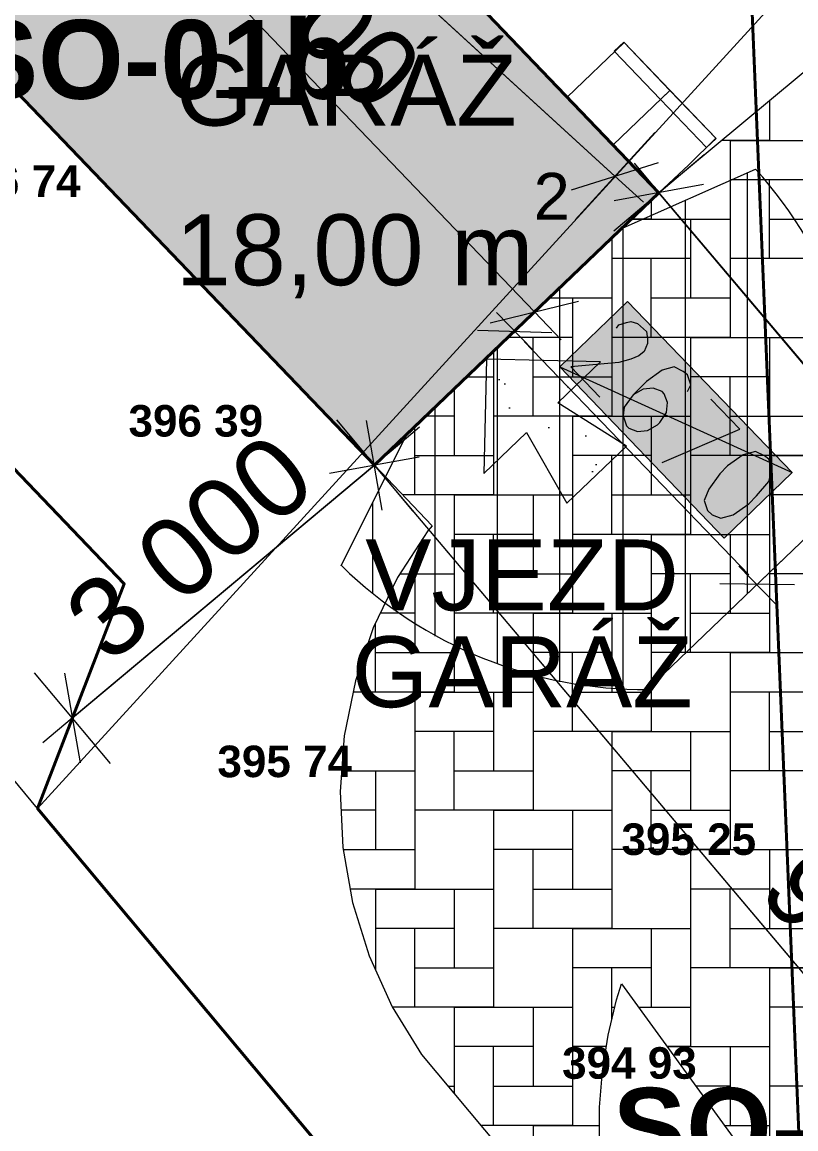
# Model space of a CAD drawing. Header units: millimetres. Extents: x 406050 to 619663, y -271768 to -128786.
# Drawn here: x 504614 to 510506, y -207315 to -198889 of the extents above; entities that cross this region are included whole.
import ezdxf

# ---------------------------------------------------------------- set-up
doc = ezdxf.new("R2010")
doc.units = ezdxf.units.MM
doc.header["$MEASUREMENT"] = 0
doc.set_wipeout_variables(frame=1)
doc.linetypes.add('Wipeout_Contour', pattern=[1000, 0, -1000])
for name, color, linetype in [('BT_hranice_parcel', 7, 'Continuous'), ('BT_text_parcel', 7, 'Continuous'), ('Situace - koordinační', 7, 'Continuous'), ('Výplně – Řezové', 7, 'Continuous')]:
    doc.layers.add(name, color=color, linetype=linetype)
doc.styles.add('GENEROVANÝ_STYL_1', font='Arial.ttf')
doc.styles.add('GENEROVANÝ_STYL_2', font='Arial Bold.ttf')
doc.linetypes.add('Oplocení', pattern='A,0,[5,C.3. Koordinacni situace1.Shx,S=11.904762,R=0,X=0,Y=0],-1500,0', length=1500)
doc.linetypes.add('Vodovod - Podzemní', pattern='A,0,[3,C.3. Koordinacni situace1.Shx,S=59.52381,R=0,X=0,Y=0],-8250,0', length=8250)
doc.dimstyles.new('GENEROVANÝ_STYL__1', dxfattribs={"dimtxt": 600, "dimasz": 456, "dimexe": 0.18, "dimexo": 0.0625, "dimgap": 0, "dimtad": 1, "dimdec": 0, "dimzin": 0, "dimdsep": 46, "dimtxsty": 'GENEROVANÝ_STYL_1', "dimblk": 'ARROWHEAD_2', "dimblk1": 'ARROWHEAD_2', "dimblk2": 'ARROWHEAD_2', "dimcen": 0.09, "dimse1": 1, "dimse2": 1, "dimclrd": 7, "dimclre": 7, "dimclrt": 7, "dimazin": 0, "dimtfac": 1, "dimtdec": 4, "dimtmove": 2, "dimatfit": 3, "dimfxl": 1, "dimtolj": 1, "dimtzin": 0, "dimarcsym": 0})
doc.dimstyles.new('GENEROVANÝ_STYL__2', dxfattribs={"dimtxt": 600, "dimasz": 456, "dimexe": 0.18, "dimexo": 0.0625, "dimgap": 0, "dimtad": 1, "dimdec": 0, "dimzin": 0, "dimdsep": 46, "dimtxsty": 'GENEROVANÝ_STYL_1', "dimblk": 'ARROWHEAD_2', "dimblk1": 'ARROWHEAD_2', "dimblk2": 'ARROWHEAD_2', "dimcen": 0.09, "dimse1": 1, "dimse2": 1, "dimclrd": 7, "dimclre": 7, "dimclrt": 7, "dimazin": 0, "dimtfac": 1, "dimtdec": 4, "dimtmove": 0, "dimatfit": 3, "dimfxl": 1, "dimtolj": 1, "dimtzin": 0, "dimarcsym": 0})
doc.dimstyles.new('GENEROVANÝ_STYL__4', dxfattribs={"dimtxt": 600, "dimasz": 456, "dimexe": 0.18, "dimexo": 0.0625, "dimgap": 0, "dimtad": 1, "dimdec": 0, "dimzin": 0, "dimdsep": 46, "dimtxsty": 'GENEROVANÝ_STYL_1', "dimblk": 'ARROWHEAD_2', "dimblk1": 'ARROWHEAD_2', "dimblk2": 'ARROWHEAD_2', "dimcen": 0.09, "dimse1": 1, "dimse2": 1, "dimclrd": 124, "dimclre": 124, "dimclrt": 124, "dimazin": 0, "dimtfac": 1, "dimtdec": 4, "dimtmove": 0, "dimatfit": 3, "dimfxl": 1, "dimtolj": 1, "dimtzin": 0, "dimarcsym": 0})

# ---------------------------------------------------------------- blocks, each defined once
blk = doc.blocks.new('*X11')
at = {"layer": 'Situace - koordinační', "color": 253, "linetype": 'Continuous', "lineweight": 13, "true_color": 0xa8a8a8}
for p, q in [((510302.4, -199489.2), (510304.5, -199489.2)), ((510304.5, -199487.5), (510304.5, -199789.2)), ((510304.5, -199789.2), (509941.6, -199789.2)), ((510004.5, -199789.2), (510904.5, -199789.2)), ((510004.5, -199789.2), (510004.5, -200689.2)), ((510604.5, -200089.2), (510004.5, -200089.2)), ((510304.5, -200689.2), (510304.5, -200089.2)), ((509404.5, -200243.2), (509404.5, -200389.2)), ((509252.2, -200389.2), (510004.5, -200389.2)), ((509404.5, -200389.2), (509252.2, -200389.2)), ((509704.5, -200389.2), (509704.5, -200989.2)), ((510004.5, -200389.2), (510004.5, -201289.2)), ((510304.5, -200389.2), (510904.5, -200389.2)), ((509104.5, -200530.8), (509104.5, -201289.2)), ((509704.5, -200689.2), (509104.5, -200689.2)), ((509404.5, -201289.2), (509404.5, -200689.2)), ((510904.5, -200689.2), (510004.5, -200689.2)), ((508626.2, -200989.2), (509104.5, -200989.2)), ((508804.5, -200989.2), (508804.5, -201589.2)), ((509104.5, -200989.2), (509104.5, -201889.2)), ((509404.5, -200989.2), (510004.5, -200989.2)), ((508804.5, -201289.2), (508313.1, -201289.2)), ((508504.5, -201889.2), (508504.5, -201289.2)), ((510004.5, -201289.2), (509104.5, -201289.2)), ((509704.5, -201289.2), (510604.5, -201289.2)), ((509704.5, -201289.2), (509704.5, -202189.2)), ((510304.5, -201289.2), (510304.5, -201889.2)), ((508204.5, -201393.3), (508204.5, -201889.2)), ((508000.1, -201589.2), (508204.5, -201589.2)), ((508204.5, -201589.2), (508204.5, -202489.2)), ((508504.5, -201589.2), (509104.5, -201589.2)), ((510304.5, -201589.2), (509704.5, -201589.2)), ((510004.5, -202189.2), (510004.5, -201589.2)), ((507904.5, -201680.9), (507904.5, -202189.2)), ((507604.5, -202489.2), (507604.5, -201968.4)), ((507904.5, -201889.2), (507687.1, -201889.2)), ((509104.5, -201889.2), (508204.5, -201889.2)), ((508804.5, -201889.2), (509704.5, -201889.2)), ((508804.5, -201889.2), (508804.5, -202789.2)), ((509404.5, -201889.2), (509404.5, -202489.2)), ((509704.5, -201889.2), (509704.5, -202789.2)), ((510004.5, -201889.2), (510604.5, -201889.2)), ((507604.5, -202189.2), (508204.5, -202189.2)), ((509404.5, -202189.2), (508804.5, -202189.2)), ((509104.5, -202789.2), (509104.5, -202189.2)), ((510604.5, -202189.2), (509704.5, -202189.2)), ((510304.5, -202189.2), (511204.5, -202189.2)), ((510304.5, -202189.2), (510304.5, -203089.2)), ((507304.5, -202255.9), (507304.5, -202271.6)), ((507304.5, -202255.9), (507304.5, -202271.6)), ((508204.5, -202489.2), (507513, -202489.2)), ((507904.5, -202489.2), (508804.5, -202489.2)), ((507904.5, -202489.2), (507904.5, -203389.2)), ((508504.5, -202489.2), (508504.5, -203089.2)), ((508804.5, -202489.2), (508804.5, -203389.2)), ((509104.5, -202489.2), (509704.5, -202489.2)), ((510904.5, -202489.2), (510304.5, -202489.2)), ((508504.5, -202789.2), (507904.5, -202789.2)), ((508204.5, -203389.2), (508204.5, -202789.2)), ((509704.5, -202789.2), (508804.5, -202789.2)), ((509404.5, -202789.2), (510304.5, -202789.2)), ((509404.5, -202789.2), (509404.5, -203689.2)), ((510004.5, -202789.2), (510004.5, -203389.2)), ((510304.5, -202789.2), (510304.5, -203689.2)), ((507491.6, -203089.2), (507904.5, -203089.2)), ((507604.5, -203089.2), (507604.5, -203689.2)), ((507904.5, -203089.2), (507904.5, -203989.2)), ((508204.5, -203089.2), (508804.5, -203089.2)), ((510004.5, -203089.2), (509404.5, -203089.2)), ((509704.5, -203689.2), (509704.5, -203089.2)), ((511204.5, -203089.2), (510304.5, -203089.2)), ((507604.5, -203389.2), (507341.7, -203389.2)), ((508804.5, -203389.2), (507904.5, -203389.2)), ((508504.5, -203389.2), (509404.5, -203389.2)), ((508504.5, -203389.2), (508504.5, -204289.2)), ((509104.5, -203389.2), (509104.5, -203989.2)), ((509404.5, -203389.2), (509404.5, -204289.2)), ((509704.5, -203389.2), (510304.5, -203389.2)), ((507304.5, -203989.2), (507304.5, -203466.2)), ((507304.5, -203689.2), (507904.5, -203689.2)), ((509104.5, -203689.2), (508504.5, -203689.2)), ((508804.5, -204289.2), (508804.5, -203689.2)), ((510304.5, -203689.2), (509404.5, -203689.2)), ((510004.5, -203689.2), (510904.5, -203689.2)), ((510004.5, -203689.2), (510004.5, -204589.2)), ((507904.5, -203989.2), (507134.2, -203989.2)), ((507604.5, -203989.2), (508504.5, -203989.2)), ((507604.5, -203989.2), (507604.5, -204889.2)), ((508204.5, -203989.2), (508204.5, -204589.2)), ((508504.5, -203989.2), (508504.5, -204889.2)), ((508804.5, -203989.2), (509404.5, -203989.2)), ((510604.5, -203989.2), (510004.5, -203989.2)), ((510304.5, -204589.2), (510304.5, -203989.2)), ((508204.5, -204289.2), (507604.5, -204289.2)), ((507904.5, -204889.2), (507904.5, -204289.2)), ((509404.5, -204289.2), (508504.5, -204289.2)), ((509104.5, -204289.2), (510004.5, -204289.2)), ((509104.5, -204289.2), (509104.5, -205189.2)), ((509704.5, -204289.2), (509704.5, -204889.2)), ((510004.5, -204289.2), (510004.5, -205189.2)), ((510304.5, -204289.2), (510904.5, -204289.2)), ((507046.4, -204589.2), (507604.5, -204589.2)), ((507304.5, -204589.2), (507304.5, -205189.2)), ((507604.5, -204589.2), (507604.5, -205489.2)), ((507904.5, -204589.2), (508504.5, -204589.2)), ((509704.5, -204589.2), (509104.5, -204589.2)), ((509404.5, -205189.2), (509404.5, -204589.2)), ((510904.5, -204589.2), (510004.5, -204589.2)), ((507304.5, -204889.2), (507041.7, -204889.2)), ((508504.5, -204889.2), (507604.5, -204889.2)), ((508204.5, -204889.2), (509104.5, -204889.2)), ((508204.5, -204889.2), (508204.5, -205789.2)), ((508804.5, -204889.2), (508804.5, -205489.2)), ((509104.5, -204889.2), (509104.5, -205789.2)), ((509404.5, -204889.2), (510004.5, -204889.2)), ((507058.9, -205189.2), (507604.5, -205189.2)), ((508804.5, -205189.2), (508204.5, -205189.2)), ((508504.5, -205789.2), (508504.5, -205189.2)), ((510004.5, -205189.2), (509104.5, -205189.2)), ((509704.5, -205189.2), (510604.5, -205189.2)), ((509704.5, -205189.2), (509704.5, -206089.2)), ((510304.5, -205189.2), (510304.5, -205789.2)), ((507604.5, -205489.2), (507111.9, -205489.2)), ((507304.5, -205489.2), (508204.5, -205489.2)), ((507304.5, -205489.2), (507304.5, -206105.4)), ((507904.5, -205489.2), (507904.5, -206089.2)), ((508204.5, -205489.2), (508204.5, -206389.2)), ((508504.5, -205489.2), (509104.5, -205489.2)), ((510304.5, -205489.2), (509704.5, -205489.2)), ((510004.5, -206089.2), (510004.5, -205489.2)), ((507904.5, -205789.2), (507304.5, -205789.2)), ((507604.5, -206389.2), (507604.5, -205789.2)), ((509104.5, -205789.2), (508204.5, -205789.2)), ((508804.5, -205789.2), (509704.5, -205789.2)), ((508804.5, -205789.2), (508804.5, -206689.2)), ((509404.5, -205789.2), (509404.5, -206389.2)), ((509704.5, -205789.2), (509704.5, -206689.2)), ((510004.5, -205789.2), (510604.5, -205789.2)), ((507297.2, -206089.2), (507304.5, -206089.2)), ((507304.5, -206089.2), (507304.5, -206105.4)), ((507604.5, -206089.2), (508204.5, -206089.2)), ((509404.5, -206089.2), (508804.5, -206089.2)), ((509104.5, -206478.8), (509104.5, -206089.2)), ((510604.5, -206089.2), (509704.5, -206089.2)), ((510304.5, -206089.2), (510786.4, -206089.2)), ((510304.5, -206089.2), (510304.5, -206989.2)), ((508204.5, -206389.2), (507433.6, -206389.2)), ((507904.5, -206389.2), (508804.5, -206389.2)), ((507904.5, -206389.2), (507904.5, -207048)), ((508504.5, -206389.2), (508504.5, -206989.2)), ((508804.5, -206389.2), (508804.5, -207289.2)), ((509104.5, -206389.2), (509125.7, -206389.2)), ((509307.1, -206389.2), (509704.5, -206389.2)), ((510694, -206389.2), (510304.5, -206389.2)), ((508504.5, -206689.2), (507904.5, -206689.2)), ((508204.5, -207289.2), (508204.5, -206689.2)), ((509061.7, -206689.2), (508804.5, -206689.2)), ((509525.1, -206689.2), (510304.5, -206689.2)), ((509704.5, -206689.2), (509525.1, -206689.2)), ((510004.5, -206689.2), (510004.5, -207289.2)), ((510304.5, -206689.2), (510304.5, -207589.2)), ((507855.3, -206989.2), (507904.5, -206989.2)), ((507904.5, -206989.2), (507904.5, -207048)), ((508204.5, -206989.2), (508804.5, -206989.2)), ((510004.5, -206989.2), (509743, -206989.2)), ((510655.2, -206989.2), (510304.5, -206989.2)), ((508804.5, -207289.2), (508106.2, -207289.2)), ((508504.5, -207289.2), (509010.4, -207289.2)), ((508504.5, -207289.2), (508504.5, -207765.3)), ((509960.9, -207289.2), (510304.5, -207289.2))]:
    blk.add_line(p, q, dxfattribs=at)
blk = doc.blocks.new('výplň_1')
at = {"color": 254, "linetype": 'Wipeout_Contour', "lineweight": 0, "ltscale": 23826820.9208767}
blk.add_wipeout([(507736.9, -202722.8), (507704.5, -202761.1), (507472.8, -203118.3), (507287.4, -203501.5), (507151.3, -203904.9), (507066.6, -204322.1), (507034.6, -204746.6), (507055.8, -205171.8), (507129.9, -205591), (507255.7, -205997.7), (507431.3, -206385.5), (507653.9, -206748.4), (543199.4, -249246.5), (543593.1, -249026.5), (509030.8, -207703.9), (509010.1, -207427.9), (509010.7, -207151.1), (509032.5, -206875.2), (509075.4, -206601.8), (509139.1, -206332.5), (509177.9, -206211.2), (510581.5, -208143.5), (510762.6, -208392.9), (544380.6, -248586.5), (544774.4, -248366.5), (512964.5, -210334.7), (511108.9, -208103.2), (510971.3, -207916.8), (510963.2, -207902.5), (510856.1, -207715.7), (510764.9, -207502.7), (510698.9, -207280.6), (510658.9, -207052.4), (510645.5, -206821.1), (510658.9, -206589.8), (510698.9, -206361.5), (510764.9, -206139.4), (510841.1, -205961.6), (511312, -206453), (518416.5, -200545.4), (514580.3, -195932), (509462.5, -200187.6), (507296.6, -202263.4)], dxfattribs=at).dxf.layer = 'Situace - koordinační'
at = {"layer": 'Situace - koordinační', "color": 7, "linetype": 'Continuous', "lineweight": 13, "flags": 128}
for points in [[(543593.1, -249026.5), (509030.8, -207703.9), (509010.1, -207427.9), (509010.7, -207151.1), (509032.5, -206875.2), (509075.4, -206601.8), (509139.1, -206332.5), (509177.9, -206211.2), (510581.5, -208143.5), (510762.6, -208392.9), (544380.6, -248586.5)], [(514580.3, -195932), (509462.5, -200187.6), (507296.6, -202263.4), (507736.9, -202722.8), (507704.5, -202761.1), (507472.8, -203118.3), (507287.4, -203501.5), (507151.3, -203904.9), (507066.6, -204322.1), (507034.6, -204746.6), (507055.8, -205171.8), (507129.9, -205591), (507255.7, -205997.7), (507431.3, -206385.5), (507653.9, -206748.4), (543199.4, -249246.5)]]:
    blk.add_lwpolyline(points, dxfattribs=at)
at = {"layer": 'Situace - koordinační', "color": 253, "linetype": 'Continuous', "lineweight": 13, "true_color": 0xa8a8a8}
blk.add_blockref('*X11', (0, 0), dxfattribs=at)
blk = doc.blocks.new('*D77')
at = {"layer": 'Situace - koordinační', "color": 7, "linetype": 'Continuous', "lineweight": 13, "transparency": 16777216}
for p, q in [((492445.9, -185423.1), (493053.1, -184758.8)), ((492533, -184893), (492749.5, -185091)), ((493079.8, -184986.4), (492419.3, -185195.5)), ((492749.5, -185091), (509128.4, -200062.1)), ((508824.8, -200394.2), (509432, -199729.9)), ((508798.2, -200166.7), (509458.7, -199957.5)), ((509128.4, -200062.1), (509345, -200260))]:
    blk.add_line(p, q, dxfattribs=at)
at = {"layer": 'Situace - koordinační', "color": 7, "lineweight": 13, "transparency": 16777216, "insert": (500254.7, -191788.5), "char_height": 600, "attachment_point": 7, "rotation": 317.57114, "style": 'GENEROVANÝ_STYL_1'}
blk.add_mtext('\\A1;22\\~190', dxfattribs=at)
blk = doc.blocks.new('ARROWHEAD_2')
at = {"color": 0, "linetype": 'Continuous', "lineweight": 0}
for p, q in [((-0.378, -0.655), (0.378, 0.655)), ((0, 0), (-1, 0))]:
    blk.add_line(p, q, dxfattribs=at)
blk = doc.blocks.new('*D79')
at = {"layer": 'Situace - koordinační', "color": 7, "linetype": 'Continuous', "lineweight": 13, "transparency": 16777216}
for p, q in [((504939.8, -186266.5), (505576.2, -185630.1)), ((505050.6, -185740.9), (505258, -185948.3)), ((505592.7, -185858.7), (504923.4, -186038)), ((505258, -185948.3), (522009.4, -202699.7)), ((521691.2, -203017.9), (522327.6, -202381.5)), ((521674.8, -202789.4), (522344, -202610.1)), ((522009.4, -202699.7), (522216.9, -202907.2))]:
    blk.add_line(p, q, dxfattribs=at)
at = {"layer": 'Situace - koordinační', "color": 7, "lineweight": 13, "transparency": 16777216, "insert": (512965.9, -193486.5), "char_height": 600, "attachment_point": 7, "rotation": 315, "style": 'GENEROVANÝ_STYL_1'}
blk.add_mtext('\\A1;23\\~690', dxfattribs=at)
blk = doc.blocks.new('*D80')
at = {"layer": 'Situace - koordinační', "color": 7, "linetype": 'Continuous', "lineweight": 13, "transparency": 16777216}
for p, q in [((507857, -183789.7), (507220.6, -184426.1)), ((507538.8, -184107.9), (507331.4, -183900.5)), ((507873.4, -184018.3), (507204.2, -184197.6)), ((524226.9, -200796), (507538.8, -184107.9)), ((524545.1, -200477.8), (523908.7, -201114.2)), ((523892.3, -200885.7), (524561.5, -200706.4)), ((524434.4, -201003.5), (524226.9, -200796))]:
    blk.add_line(p, q, dxfattribs=at)
at = {"layer": 'Situace - koordinační', "color": 7, "lineweight": 13, "transparency": 16777216, "insert": (515229.9, -191629.3), "char_height": 600, "attachment_point": 7, "rotation": 315, "style": 'GENEROVANÝ_STYL_1'}
blk.add_mtext('\\A1;23\\~600', dxfattribs=at)
blk = doc.blocks.new('*D81')
at = {"layer": 'Situace - koordinační', "color": 7, "linetype": 'Continuous', "lineweight": 13, "transparency": 16777216}
for p, q in [((509388.9, -182623.1), (510025.3, -181986.7)), ((509499.7, -182097.5), (509707.1, -182304.9)), ((510041.7, -182215.3), (509372.5, -182394.6)), ((509707.1, -182304.9), (526395.2, -198993)), ((526077, -199311.2), (526713.4, -198674.8)), ((526060.6, -199082.6), (526729.8, -198903.3)), ((526395.2, -198993), (526602.7, -199200.5))]:
    blk.add_line(p, q, dxfattribs=at)
at = {"layer": 'Situace - koordinační', "color": 7, "lineweight": 13, "transparency": 16777216, "insert": (517246.2, -189674.3), "char_height": 600, "attachment_point": 7, "rotation": 315, "style": 'GENEROVANÝ_STYL_1'}
blk.add_mtext('\\A1;23\\~600', dxfattribs=at)
blk = doc.blocks.new('*D83')
at = {"layer": 'Situace - koordinační', "color": 7, "linetype": 'Continuous', "lineweight": 13, "transparency": 16777216}
for p, q in [((504038.7, -197075.1), (504688.5, -196452.4)), ((504160.6, -196551.9), (504363.6, -196763.8)), ((504700, -196681.2), (504027.2, -196846.3)), ((504363.6, -196763.8), (508515.2, -201095.5)), ((508190.3, -201406.9), (508840.1, -200784.2)), ((508178.8, -201178.1), (508851.7, -201013)), ((508515.2, -201095.5), (508718.2, -201307.4))]:
    blk.add_line(p, q, dxfattribs=at)
at = {"layer": 'Situace - koordinační', "color": 7, "lineweight": 13, "transparency": 16777216, "insert": (505813.6, -198103.3), "char_height": 600, "attachment_point": 7, "rotation": 313.78348, "style": 'GENEROVANÝ_STYL_1'}
blk.add_mtext('\\A1;6\\~000', dxfattribs=at)
blk = doc.blocks.new('*D84')
at = {"layer": 'Situace - koordinační', "color": 7, "linetype": 'Continuous', "lineweight": 13, "transparency": 16777216}
for p, q in [((506396.9, -197239.3), (506231.9, -196566.4)), ((506625.8, -197227.8), (506003, -196578)), ((506314.4, -196902.9), (506526.2, -196699.9)), ((504148.5, -198978.7), (506314.4, -196902.9)), ((504459.9, -199303.6), (503837.1, -198653.8)), ((504066, -198642.2), (504231, -199315.1)), ((503936.7, -199181.7), (504148.5, -198978.7))]:
    blk.add_line(p, q, dxfattribs=at)
at = {"layer": 'Situace - koordinační', "color": 7, "lineweight": 13, "transparency": 16777216, "insert": (504405.1, -198566.5), "char_height": 600, "attachment_point": 7, "rotation": 43.78348, "style": 'GENEROVANÝ_STYL_1'}
blk.add_mtext('\\A1;3\\~000', dxfattribs=at)
blk = doc.blocks.new('*D86')
at = {"layer": 'Situace - koordinační', "color": 7, "linetype": 'Continuous', "lineweight": 13, "transparency": 16777216}
for p, q in [((507007.9, -201918.2), (507585.4, -202608.6)), ((507356.3, -202604.7), (507237, -201922.2)), ((507521.7, -202075.2), (507296.6, -202263.4)), ((507296.6, -202263.4), (504995.5, -204188.1)), ((504706.8, -203843), (505284.2, -204533.3)), ((504935.8, -203846.9), (505055.1, -204529.4)), ((504995.5, -204188.1), (504770.4, -204376.4))]:
    blk.add_line(p, q, dxfattribs=at)
at = {"layer": 'Situace - koordinační', "color": 7, "lineweight": 13, "transparency": 16777216, "insert": (505279.3, -203794.3), "char_height": 600, "attachment_point": 7, "rotation": 39.9092, "style": 'GENEROVANÝ_STYL_1'}
blk.add_mtext('\\A1;3\\~000', dxfattribs=at)
blk = doc.blocks.new('*D87')
at = {"layer": 'Situace - koordinační', "color": 7, "linetype": 'Continuous', "lineweight": 13, "transparency": 16777216}
for p, q in [((507640.5, -201973.1), (506952.8, -202553.8)), ((507296.6, -202263.4), (507107.3, -202039.3)), ((507637.6, -202202.2), (506955.7, -202324.6)), ((513632.7, -209766.5), (507296.6, -202263.4)), ((513976.5, -209476.2), (513288.9, -210056.8)), ((513291.7, -209827.7), (513973.7, -209705.3)), ((513822, -209990.7), (513632.7, -209766.5))]:
    blk.add_line(p, q, dxfattribs=at)
at = {"layer": 'Situace - koordinační', "color": 7, "lineweight": 13, "transparency": 16777216, "insert": (510201.1, -205516.8), "char_height": 600, "attachment_point": 7, "rotation": 310.1798, "style": 'GENEROVANÝ_STYL_1'}
blk.add_mtext('\\A1;9\\~820', dxfattribs=at)
blk = doc.blocks.new('*D88')
at = {"layer": 'Situace - koordinační', "color": 7, "linetype": 'Continuous', "lineweight": 13, "transparency": 16777216}
for p, q in [((509118.7, -200478), (509806.3, -199897.3)), ((509273.2, -199963.5), (509462.5, -200187.6)), ((509803.5, -200126.4), (509121.6, -200248.8)), ((509462.5, -200187.6), (515920.8, -207835.5)), ((515577, -208125.8), (516264.6, -207545.1)), ((515579.9, -207896.7), (516261.8, -207774.2)), ((515920.8, -207835.5), (516110.1, -208059.6))]:
    blk.add_line(p, q, dxfattribs=at)
at = {"layer": 'Situace - koordinační', "color": 7, "lineweight": 13, "transparency": 16777216, "insert": (512118.2, -203146.4), "char_height": 600, "attachment_point": 7, "rotation": 310.1798, "style": 'GENEROVANÝ_STYL_1'}
blk.add_mtext('\\A1;10\\~010', dxfattribs=at)
blk = doc.blocks.new('*D103')
at = {"layer": 'Situace - koordinační', "color": 124, "linetype": 'Continuous', "lineweight": 13, "transparency": 16777216}
for p, q in [((508938.2, -182944.3), (509630.2, -182368.9)), ((509096.6, -182431), (509284.2, -182656.6)), ((509625.7, -182597.9), (508942.8, -182715.2)), ((509284.2, -182656.6), (524322.1, -200740.9)), ((523976.1, -201028.6), (524668.1, -200453.2)), ((523980.7, -200799.5), (524663.5, -200682.3)), ((524322.1, -200740.9), (524509.7, -200966.5))]:
    blk.add_line(p, q, dxfattribs=at)
at = {"layer": 'Situace - koordinační', "color": 124, "lineweight": 13, "transparency": 16777216, "insert": (516090.8, -190654.4), "char_height": 600, "attachment_point": 7, "rotation": 309.74484, "style": 'GENEROVANÝ_STYL_1'}
blk.add_mtext('\\A1;23\\~520', dxfattribs=at)
blk = doc.blocks.new('*D107')
at = {"layer": 'Situace - koordinační', "color": 7, "linetype": 'Continuous', "lineweight": 13, "transparency": 16777216}
for p, q in [((512123.5, -207978.8), (511542.9, -207291.1)), ((511894.4, -207975.9), (511772.1, -207293.9)), ((511833.2, -207634.9), (512057.4, -207445.6)), ((509018.2, -210011.3), (511833.2, -207634.9)), ((509308.5, -210355.2), (508728, -209667.5)), ((508957.1, -209670.3), (509079.4, -210352.3)), ((508794, -210200.6), (509018.2, -210011.3))]:
    blk.add_line(p, q, dxfattribs=at)
at = {"layer": 'Situace - koordinační', "color": 7, "lineweight": 13, "transparency": 16777216, "insert": (509561.6, -209395.6), "char_height": 600, "attachment_point": 7, "rotation": 40.17084, "style": 'GENEROVANÝ_STYL_1'}
blk.add_mtext('\\A1;3 660', dxfattribs=at)

msp = doc.modelspace()

# ---------------------------------------------------------------- linework, layer by layer
at = {"layer": 'BT_hranice_parcel', "color": 7, "linetype": 'Continuous', "lineweight": 13, "flags": 128}
msp.add_lwpolyline([(504731.9, -204876.5), (492791.9, -190426.5), (496701.9, -192946.5), (500321.9, -197876.5), (505391.9, -203166.5)], close=True, dxfattribs=at)

# ---------------------------------------------------------------- block references
at = {"layer": 'Situace - koordinační', "color": 253, "linetype": 'Continuous', "lineweight": 13, "true_color": 0xa8a8a8}
msp.add_blockref('výplň_1', (0, 0), dxfattribs=at)

# ---------------------------------------------------------------- texts
at = {"layer": 'Situace - koordinační', "color": 45, "linetype": 'Continuous', "lineweight": 13, "true_color": 0xa97e33, "char_height": 240, "attachment_point": 7, "style": 'GENEROVANÝ_STYL_2'}
for s, insert in [('\\A1;396 74', (504034.2, -200223.3)), ('\\A1;396 39', (505423.8, -202048.3))]:
    msp.add_mtext(s, dxfattribs=dict(at, insert=insert))

# ---------------------------------------------------------------- dimensions: what is measured, and where the dimension line sits
at = {"layer": 'Situace - koordinační', "color": 7, "linetype": 'Continuous', "lineweight": 13}
dim = msp.add_linear_dim(base=(506314.4, -196902.9), p1=(503145, -197931.7), p2=(505310.9, -195855.9), angle=43.78348, dimstyle='GENEROVANÝ_STYL__2', dxfattribs=at)
dim.commit()
dim.dimension.update_dxf_attribs({"geometry": '*D84', "text_midpoint": (504962.6, -197616.7), "dimtype": 160, "text_rotation": 43.78348})

# ---------------------------------------------------------------- next in the draw order: hatches: boundary and pattern name
at = {"layer": 'Situace - koordinační', "linetype": 'Continuous', "lineweight": 13, "true_color": 0x9e9e9e}
msp.add_hatch(color=253, dxfattribs=at).paths.add_polyline_path([(503145, -197931.7), (505310.9, -195855.9), (509462.5, -200187.6), (507296.6, -202263.4)])
at = {"layer": 'Situace - koordinační', "linetype": 'Continuous', "lineweight": 0, "true_color": 0xffffff}
for points in [[(509224.3, -201015.1), (508707.8, -201514.7), (510477.4, -202319.1)], [(508707.8, -201514.7), (509960.9, -202818.7), (510477.4, -202319.1)]]:
    msp.add_hatch(color=7, dxfattribs=at).paths.add_polyline_path(points)
at = {"layer": 'Výplně – Řezové', "linetype": 'Continuous', "lineweight": 13}
h = msp.add_hatch(dxfattribs=at)
h.set_pattern_fill('OMÍTKA_02', color=1, style=0, pattern_type=2)
h.set_pattern_definition([(45, (0, 1050), (-334.10795, 334.10795), [0, -315, 0, -472.5]), (110, (1050, 1050), (444.00476, 161.6045), [0, -231, 0, -399])])
h.paths.add_polyline_path([(508149.3, -201455.8), (508129.7, -202324.5), (508455, -202013.5), (508761.1, -202550.9), (509215.6, -202116.4), (508692.6, -201786.4), (509017.9, -201475.4)])

# ---------------------------------------------------------------- next in the draw order: linework, layer by layer
at = {"layer": 'BT_hranice_parcel', "color": 7, "linetype": 'Continuous', "lineweight": 13, "flags": 128}
for points in [[(513617.1, -190135), (515791.9, -192776.5), (504731.9, -204876.5), (524261.9, -228226.5), (542411.9, -249686.5), (545561.9, -247926.5), (540141.9, -241276.5), (534771.9, -234966.5), (527331.9, -226126.5), (513601.9, -209796.5), (526781.9, -198666.5), (518321.9, -189536.5), (494381.9, -160746.5), (492071.9, -163966.5), (513000.5, -189386.1)], [(513617.1, -190135), (515791.9, -192776.5), (504731.9, -204876.5), (505391.9, -203166.5), (500321.9, -197876.5), (496701.9, -192946.5), (492791.9, -190426.5), (483461.9, -178916.5), (492071.9, -163966.5), (513000.5, -189386.1)], [(491981.9, -200976.5), (489241.9, -204406.5), (486461.9, -202236.5), (485871.9, -202986.5), (485031.9, -202326.5), (482551.9, -205546.5), (477031.9, -201286.5), (473291.9, -197866.5), (469291.9, -207016.5), (486741.9, -234266.5), (510001.9, -216566.5), (538911.9, -251686.5), (542411.9, -249686.5), (524261.9, -228226.5), (504731.9, -204876.5), (492791.9, -190426.5), (491531.9, -194156.5)]]:
    msp.add_lwpolyline(points, dxfattribs=at)
at = {"layer": 'BT_text_parcel', "color": 7, "linetype": 'Continuous', "lineweight": 13, "flags": 128}
for points in [[(515922.2, -207837.1), (509462.5, -200187.6)], [(504998.5, -204185.6), (507296.6, -202263.4)], [(513634.6, -209768.8), (507296.6, -202263.4)]]:
    msp.add_lwpolyline(points, dxfattribs=at)
at = {"layer": 'Situace - koordinační', "color": 41, "linetype": 'Oplocení', "lineweight": 40, "true_color": 0xfed65c, "flags": 128}
msp.add_lwpolyline([(542411.9, -249686.5), (524495.3, -228502.5), (514496.9, -216551.5), (504731.9, -204876.5), (505391.9, -203166.5), (502856.9, -200521.5), (500321.9, -197876.5), (498511.9, -195411.5), (496701.9, -192946.5), (492791.9, -190426.5), (488126.9, -184671.5), (483461.9, -178916.5), (487766.9, -171441.5), (492071.9, -163966.5), (494381.9, -160746.5), (506351.9, -175141.5), (518321.9, -189536.5), (522551.9, -194101.5), (526781.9, -198666.5), (513601.9, -209796.5), (520466.9, -217961.5), (527331.9, -226126.5), (534771.9, -234966.5), (539389.2, -240392), (540141.9, -241276.5), (542851.9, -244601.5), (545561.9, -247926.5)], dxfattribs=at)
at = {"layer": 'Situace - koordinační', "color": 153, "linetype": 'Vodovod - Podzemní', "lineweight": 40, "true_color": 0x6ea3d8}
msp.add_lwpolyline([(541939.9, -247638.3), (510644.4, -210147), (510129.8, -197781), (499929, -185513.8), (502854.6, -183087.1)], dxfattribs=at)
at = {"layer": 'Situace - koordinační', "color": 7, "linetype": 'Continuous', "lineweight": 13, "flags": 128}
msp.add_lwpolyline([(509130.6, -200064.1), (492749.5, -185091)], dxfattribs=at)
at = {"layer": 'Situace - koordinační', "color": 7, "linetype": 'Continuous', "lineweight": 40, "flags": 128}
msp.add_lwpolyline([(503145, -197931.7), (505310.9, -195855.9), (509462.5, -200187.6), (507296.6, -202263.4)], close=True, dxfattribs=at)
at = {"layer": 'Situace - koordinační', "color": 7, "linetype": 'Continuous', "lineweight": 20}
for points in [[(509197.6, -199044), (509895.7, -199772.5), (509688.1, -199976.9), (509462.5, -200187.6), (508764.4, -199459.2)], [(509195.5, -199041.9), (509547, -199408.6), (509474.8, -199477.8), (509123.3, -199111.1)], [(509547, -199408.6), (509898.5, -199775.3), (509826.3, -199844.5), (509474.8, -199477.8)]]:
    msp.add_lwpolyline(points, close=True, dxfattribs=at)
msp.add_lwpolyline([(509547, -199408.6), (509113.8, -199823.8)], dxfattribs=at)
at = {"layer": 'Situace - koordinační', "color": 1, "linetype": 'Continuous', "lineweight": 13}
for points in [[(507530.8, -202048.2), (509190.4, -200456.3), (510198, -200007.5)], [(510138.7, -203242), (510138.7, -200032.9)], [(509664.6, -203699.3), (509664.6, -200244.6)], [(509190.4, -203970.2), (509190.4, -200456.3)], [(508707.8, -203911), (508707.8, -200913.5)], [(509139.6, -201218.4), (509156.5, -201193), (509215.8, -201176), (509249.7, -201167.6), (509300.5, -201184.5), (509368.2, -201243.8), (509376.7, -201303), (509376.7, -201336.9), (509351.3, -201396.2), (509308.9, -201430), (509249.7, -201455.4), (509156.5, -201480.8), (508792.4, -201514.7), (509012.6, -201743.3)], [(508233.6, -203775.5), (508233.6, -201370.8)], [(508436.8, -201320), (510147.2, -203098.1)], [(509681.5, -201701), (509706.9, -201650.2), (509681.5, -201574), (509647.6, -201548.6), (509579.9, -201514.7), (509486.7, -201540.1), (509368.2, -201624.8), (509266.6, -201726.4), (509198.9, -201819.5), (509190.4, -201887.3), (509215.8, -201963.5), (509232.7, -201980.4), (509300.5, -202005.8), (509376.7, -201997.3), (509452.9, -201955), (509469.8, -201938.1), (509520.6, -201861.9), (509529.1, -201785.7), (509503.7, -201717.9), (509486.7, -201701), (509419, -201675.6), (509342.8, -201684.1), (509266.6, -201726.4)], [(509486.7, -202242.9), (510079.5, -201988.9), (509859.3, -201760.3)], [(507759.4, -203563.8), (507759.4, -201828)], [(507530.8, -202048.2), (507039.7, -203030.4)], [(509376.7, -203970.2), (511036.3, -202378.4)], [(507285.2, -203242), (507285.2, -202547.7)]]:
    msp.add_lwpolyline(points, dxfattribs=at)
for points in [[(511040.5, -202379.8, 0.198215), (510199.5, -200008.5)], [(507048.9, -203029.4, 0.198215), (509382.4, -203970.1)]]:
    msp.add_lwpolyline(points, format="xyb", dxfattribs=at)
at = {"layer": 'Situace - koordinační', "color": 40, "linetype": 'Continuous', "lineweight": 13, "true_color": 0xedc300}
for points in [[(508148.9, -201455.4), (508580.7, -201040.5)], [(508504.5, -201387.7), (508225.1, -201099.8)], [(508081.2, -201235.3), (508648.5, -201252.2)], [(510426.6, -202962.6), (509994.8, -203377.5)], [(510071, -203030.4), (510350.4, -203318.2)], [(510494.3, -203174.3), (509927, -203165.8)]]:
    msp.add_lwpolyline(points, dxfattribs=at)
at = {"layer": 'Situace - koordinační', "color": 255, "linetype": 'Continuous', "lineweight": 0}
for points in [[(509224.3, -201015.1), (508707.8, -201514.7), (510477.4, -202319.1)], [(508707.8, -201514.7), (510477.4, -202319.1), (509960.9, -202818.7)]]:
    msp.add_lwpolyline(points, close=True, dxfattribs=at)
at = {"layer": 'Situace - koordinační', "color": 1, "linetype": 'Continuous', "lineweight": 13}
msp.add_lwpolyline([(510265.7, -202192.1), (510198, -202158.2), (510104.9, -202183.6), (509986.3, -202268.3), (509927, -202327.6), (509842.4, -202446.1), (509808.5, -202530.8), (509833.9, -202607), (509867.8, -202640.9), (509935.5, -202666.3), (510028.6, -202640.9), (510147.2, -202556.2), (510206.5, -202496.9), (510299.6, -202386.8), (510325, -202293.7), (510299.6, -202217.5)], close=True, dxfattribs=at)
at = {"layer": 'Výplně – Řezové', "color": 1, "linetype": 'Continuous', "lineweight": 13, "flags": 128}
msp.add_lwpolyline([(508149.3, -201455.8), (508129.7, -202324.5), (508455, -202013.5), (508761.1, -202550.9), (509215.6, -202116.4), (508692.6, -201786.4), (509017.9, -201475.4)], close=True, dxfattribs=at)

# ---------------------------------------------------------------- next in the draw order: texts
at = {"layer": 'Situace - koordinační', "color": 124, "linetype": 'Continuous', "lineweight": 13, "char_height": 600, "attachment_point": 7, "style": 'GENEROVANÝ_STYL_2'}
for s, insert in [('\\A1;SO-01b', (504177, -199481.5)), ('\\A1;SO-02', (509111.8, -207611.9))]:
    msp.add_mtext(s, dxfattribs=dict(at, insert=insert))
at = {"layer": 'Situace - koordinační', "color": 7, "lineweight": 13, "insert": (505782.8, -200992.7), "char_height": 540, "attachment_point": 7, "style": 'GENEROVANÝ_STYL_2'}
msp.add_mtext('{\\fArial|b0|i0|c0|p0;GARÁŽ^M18,00 m{\\H0.66x;\\S2^  ;}}', dxfattribs=at)
at = {"layer": 'Situace - koordinační', "color": 7, "linetype": 'Continuous', "lineweight": 13, "insert": (508421.3, -204112.6), "char_height": 540, "attachment_point": 8, "line_spacing_factor": 0.818723, "style": 'GENEROVANÝ_STYL_1'}
msp.add_mtext('\\A1;VJEZD \\PGARÁŽ', dxfattribs=at)
at = {"layer": 'Situace - koordinační', "color": 45, "linetype": 'Continuous', "lineweight": 13, "true_color": 0xa97e33, "char_height": 240, "attachment_point": 7, "style": 'GENEROVANÝ_STYL_2'}
for s, insert in [('\\A1;395 74', (506100.8, -204641.3)), ('\\A1;395 25', (509177.8, -205233.3)), ('\\A1;394 93', (508725.8, -206937.3))]:
    msp.add_mtext(s, dxfattribs=dict(at, insert=insert))

# ---------------------------------------------------------------- next in the draw order: dimensions: what is measured, and where the dimension line sits
at = {"layer": 'Situace - koordinační', "color": 7, "linetype": 'Continuous', "lineweight": 13}
for base, p1, p2, angle, dimstyle, picture, middle, turn in [((526395.1997, -198992.9904), (509707.1347, -182304.9249), (526395.1997, -198992.9904), 315, 'GENEROVANÝ_STYL__2', '*D81', (518374.1444, -190377.9654), 315), ((507538.839, -184107.9469), (524226.9042, -200796.0121), (507538.839, -184107.9469), 135, 'GENEROVANÝ_STYL__1', '*D80', (516357.8135, -192332.9517), 315), ((509128.4, -200062.1), (492749.5, -185091), (509128.4, -200062.1), 317.57114, 'GENEROVANÝ_STYL__1', '*D77', (501413.1, -192440.9), 317.57114), ((522009.4, -202699.7), (504924.6, -186281.8), (522009.4, -202699.7), 315, 'GENEROVANÝ_STYL__1', '*D79', (514093.8, -194190.1), 315), ((508515.2, -201095.5), (505310.9, -195855.9), (509462.5, -200187.6), 313.78348, 'GENEROVANÝ_STYL__2', '*D83', (506763.5, -198660.8), 313.78348), ((515920.8, -207835.5), (509462.5, -200187.6), (515920.8, -207835.5), 310.1798, 'GENEROVANÝ_STYL__1', '*D88', (513183, -203942.4), 310.1798), ((504995.5, -204188.1), (507296.6, -202263.4), (504995.5, -204188.1), 219.9092, 'GENEROVANÝ_STYL__2', '*D86', (505899.7, -202884.3), 39.9092), ((507296.646, -202263.4228), (513632.703, -209766.4984), (507296.646, -202263.4228), 130.1798, 'GENEROVANÝ_STYL__1', '*D87', (511113.9733, -206132.879), 310.1798)]:
    dim = msp.add_linear_dim(base=base, p1=p1, p2=p2, angle=angle, dimstyle=dimstyle, dxfattribs=at)
    dim.commit()
    dim.dimension.update_dxf_attribs({"geometry": picture, "text_midpoint": middle, "dimtype": 160, "text_rotation": turn})
at = {"layer": 'Situace - koordinační', "color": 124, "linetype": 'Continuous', "lineweight": 13}
dim = msp.add_linear_dim(base=(524322.1, -200740.9), p1=(509284.2, -182656.6), p2=(524321.9, -200741), angle=309.74484, dimstyle='GENEROVANÝ_STYL__4', dxfattribs=at)
dim.commit()
dim.dimension.update_dxf_attribs({"geometry": '*D103', "text_midpoint": (517149.6, -191458.5), "dimtype": 160, "text_rotation": 309.74484})
at = {"layer": 'Situace - koordinační', "color": 7, "linetype": 'Continuous', "lineweight": 13}
dim = msp.add_linear_dim(base=(511833.2, -207634.9), p1=(509868.9, -211019), p2=(512683.9, -208642.6), angle=40.17084, text='3 660', dimstyle='GENEROVANÝ_STYL__2', dxfattribs=at)
dim.commit()
dim.dimension.update_dxf_attribs({"geometry": '*D107', "text_midpoint": (510177.8, -208482.8), "dimtype": 160, "text_rotation": 40.17084})

doc.saveas('drawing.dxf')
